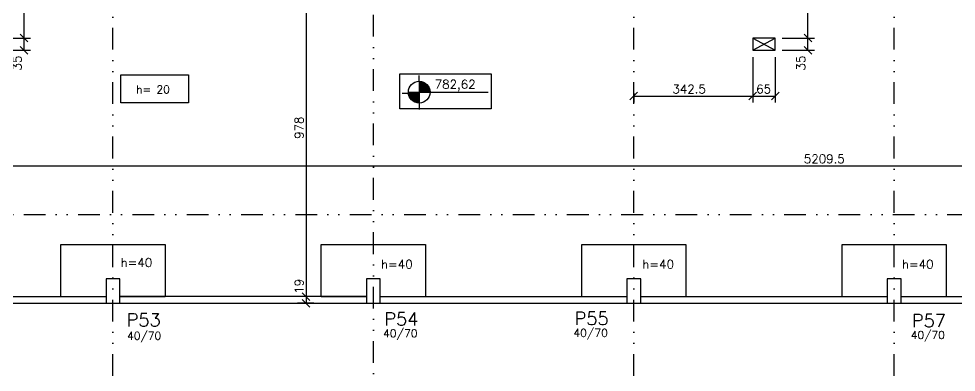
# Model space of a CAD drawing. Extents: x 567006 to 581881, y 115 to 10628.
# Drawn here: x 571972 to 574672, y 3771 to 4788 of the extents above; entities that cross this region are included whole.
import ezdxf

# ---------------------------------------------------------------- set-up
doc = ezdxf.new("R2010")
doc.units = 0
doc.header["$LTSCALE"] = 125
doc.header["$MEASUREMENT"] = 0
doc.linetypes.add('DIVIDE', pattern=[1.25, 0.5, -0.25, 0, -0.25, 0, -0.25])
for name, color, linetype in [('205', 14, 'DIVIDE'), ('216', 7, 'CONTINUOUS'), ('220', 4, 'CONTINUOUS'), ('238', 11, 'CONTINUOUS'), ('239', 4, 'CONTINUOUS'), ('250', 5, 'CONTINUOUS')]:
    doc.layers.add(name, color=color, linetype=linetype)
doc.styles.get("Standard").update_dxf_attribs({"font": 'ROMANS.SHX'})

msp = doc.modelspace()

# ---------------------------------------------------------------- linework, layer by layer
at = {"layer": '205'}
for p, q in [((572243.6, 3291.6), (572243.6, 9975.3)), ((572993.6, 3329.1), (572993.6, 9975.3)), ((573743.6, 3291.6), (573743.6, 9975.3)), ((574493.6, 3291.6), (574493.6, 9975.3)), ((568075.5, 4224.7), (577052.9, 4224.7)), ((568113, 3969.7), (577069.4, 3969.7))]:
    msp.add_line(p, q, dxfattribs=at)
at = {"layer": '216', "linetype": 'Continuous'}
for p, q in [((571998.8, 4721.7), (571976.7, 4743.8)), ((571998.8, 4721.7), (571976.7, 4743.8)), ((574151.1, 4732.7), (574151.1, 4732.7)), ((574151.1, 4732.7), (574151.1, 4732.7)), ((574256.1, 4721.7), (574234, 4743.8)), ((574256.1, 4721.7), (574234, 4743.8)), ((571998.8, 4686.7), (571976.7, 4708.8)), ((574256.1, 4686.7), (574234, 4708.8)), ((574086.1, 4697.7), (574086.1, 4697.7)), ((574086.1, 4697.7), (574086.1, 4697.7)), ((574151.1, 4697.7), (574151.1, 4697.7)), ((574151.1, 4697.7), (574151.1, 4697.7)), ((573743.6, 4594.6), (573743.6, 4594.6)), ((573732.6, 4555.1), (573754.7, 4577.2)), ((574075.1, 4555.1), (574097.2, 4577.2)), ((574075.1, 4555.1), (574097.2, 4577.2)), ((574140.1, 4555.1), (574162.2, 4577.2))]:
    msp.add_line(p, q, dxfattribs=at)
at = {"layer": '216'}
for p, q in [((573125.6, 4608.5), (573125.6, 4546)), ((573125.6, 4606.9), (573135.2, 4606.9)), ((573125.6, 4605), (573140, 4605)), ((573125.6, 4603), (573143.3, 4603)), ((573125.6, 4601), (573145.9, 4601)), ((573125.6, 4599), (573148, 4599)), ((573125.6, 4597), (573149.7, 4597)), ((573125.6, 4595), (573151.2, 4595)), ((573125.6, 4593.1), (573152.5, 4593.1)), ((573125.6, 4591.1), (573153.6, 4591.1)), ((573094.3, 4577.2), (573156.8, 4577.2)), ((573125.6, 4575.2), (573094.3, 4575.2)), ((573125.6, 4573.2), (573094.6, 4573.2)), ((573125.6, 4571.3), (573094.9, 4571.3)), ((573125.6, 4569.3), (573095.4, 4569.3)), ((573125.6, 4567.3), (573095.9, 4567.3)), ((573125.6, 4565.3), (573096.7, 4565.3)), ((573125.6, 4563.3), (573097.6, 4563.3)), ((573125.6, 4589.1), (573154.5, 4589.1)), ((573125.6, 4587.1), (573155.2, 4587.1)), ((573125.6, 4585.1), (573155.8, 4585.1)), ((573125.6, 4583.1), (573156.3, 4583.1)), ((573125.6, 4581.2), (573156.6, 4581.2)), ((573125.6, 4579.2), (573156.8, 4579.2)), ((573125.6, 4561.3), (573098.7, 4561.3)), ((573125.6, 4559.4), (573099.9, 4559.4)), ((573125.6, 4557.4), (573101.4, 4557.4)), ((573125.6, 4555.4), (573103.2, 4555.4)), ((573125.6, 4553.4), (573105.3, 4553.4)), ((573125.6, 4551.4), (573107.9, 4551.4)), ((573125.6, 4549.5), (573111.2, 4549.5)), ((573125.6, 4547.5), (573116, 4547.5)), ((572788.6, 3999.8), (572810.7, 3977.7)), ((572788.6, 3999.8), (572810.7, 3977.7)), ((572788.6, 3999.8), (572810.7, 3977.7)), ((572788.6, 3980.8), (572810.7, 3958.7)), ((572788.6, 3980.8), (572810.7, 3958.7))]:
    msp.add_line(p, q, dxfattribs=at)
msp.add_circle((573125.6, 4577.2), 31.2, dxfattribs=at)
at = {"layer": '220'}
for points in [[(572223.6, 3969.7), (572263.6, 3969.7), (572263.6, 4039.7), (572223.6, 4039.7), (572223.6, 3969.7)], [(572973.6, 3969.7), (573013.6, 3969.7), (573013.6, 4039.7), (572973.6, 4039.7), (572973.6, 3969.7)], [(573763.6, 4039.7), (573723.6, 4039.7), (573723.6, 3969.7), (573763.6, 3969.7), (573763.6, 4039.7)], [(574513.6, 4039.7), (574473.6, 4039.7), (574473.6, 3969.7), (574513.6, 3969.7), (574513.6, 4039.7)]]:
    msp.add_lwpolyline(points, dxfattribs=at)
at = {"layer": '238'}
for p, q in [((572093.6, 3988.7), (572093.6, 4138.7)), ((572093.6, 4138.7), (572393.6, 4138.7)), ((572393.6, 4138.7), (572393.6, 3988.7)), ((572843.6, 3988.7), (572843.6, 4138.7)), ((572843.6, 4138.7), (573143.6, 4138.7)), ((573143.6, 4138.7), (573143.6, 3988.7)), ((573593.6, 3988.7), (573593.6, 4138.7)), ((573593.6, 4138.7), (573893.6, 4138.7)), ((573893.6, 4138.7), (573893.6, 3988.7)), ((574343.6, 3988.7), (574343.6, 4138.7)), ((574343.6, 4138.7), (574643.6, 4138.7)), ((574643.6, 4138.7), (574643.6, 3988.7)), ((571524.1, 3988.7), (572223.6, 3988.7)), ((571544.1, 3969.7), (572223.6, 3969.7)), ((572093.6, 3988.7), (572223.6, 3988.7)), ((572973.6, 3988.7), (572263.6, 3988.7)), ((572263.6, 3988.7), (572393.6, 3988.7)), ((572263.6, 3969.7), (572973.6, 3969.7)), ((572843.6, 3988.7), (572973.6, 3988.7)), ((573013.6, 3988.7), (573723.6, 3988.7)), ((573013.6, 3988.7), (573143.6, 3988.7)), ((573013.6, 3969.7), (573723.6, 3969.7)), ((573593.6, 3988.7), (573723.6, 3988.7)), ((573763.6, 3988.7), (574473.6, 3988.7)), ((573763.6, 3988.7), (573893.6, 3988.7)), ((573763.6, 3969.7), (574473.6, 3969.7)), ((574343.6, 3988.7), (574473.6, 3988.7)), ((574513.6, 3988.7), (575223.6, 3988.7)), ((574513.6, 3988.7), (574643.6, 3988.7)), ((574513.6, 3969.7), (575223.6, 3969.7))]:
    msp.add_line(p, q, dxfattribs=at)
for points in [[(574086.1, 4697.7), (574151.1, 4697.7), (574151.1, 4732.7), (574086.1, 4732.7), (574086.1, 4697.7)], [(573069.7, 4629.8), (573332.5, 4629.8), (573332.5, 4529.5), (573069.7, 4529.5), (573069.7, 4629.8)]]:
    msp.add_lwpolyline(points, dxfattribs=at)
at = {"layer": '239'}
msp.add_lwpolyline([(572266.3, 4626.9), (572461.2, 4626.9), (572461.2, 4546.3), (572266.3, 4546.3), (572266.3, 4626.9)], dxfattribs=at)
at = {"layer": '250', "linetype": 'Continuous'}
for p, q in [((574245, 4732.7), (574245, 4974.7)), ((571987.7, 4732.7), (571987.7, 4966.7)), ((571921.1, 4732.7), (572006.5, 4732.7)), ((571921.1, 4732.7), (572006.5, 4732.7)), ((571987.7, 4697.7), (571987.7, 4732.7)), ((574171.1, 4732.7), (574263.8, 4732.7)), ((574171.1, 4732.7), (574263.8, 4732.7)), ((574245, 4697.7), (574245, 4732.7)), ((571921.1, 4697.7), (572006.5, 4697.7)), ((574086.1, 4677.7), (574086.1, 4547.4)), ((574086.1, 4677.7), (574086.1, 4547.4)), ((574151.1, 4677.7), (574151.1, 4547.4)), ((574171.1, 4697.7), (574263.8, 4697.7)), ((573743.6, 4574.6), (573743.6, 4547.4)), ((573743.6, 4566.1), (574086.1, 4566.1)), ((574086.1, 4566.1), (574151.1, 4566.1))]:
    msp.add_line(p, q, dxfattribs=at)
at = {"layer": '250'}
for p, q in [((572799.7, 4966.7), (572799.7, 3988.7)), ((574086.1, 4732.7), (574151.1, 4697.7)), ((574086.1, 4697.7), (574151.1, 4732.7)), ((573125.6, 4608.5), (573125.6, 4624.7)), ((573094.6, 4573.2), (573076.4, 4573.2)), ((573156.8, 4577.2), (573324.7, 4577.2)), ((573125.6, 4546), (573125.6, 4526.9)), ((571524.1, 4365.2), (576733.6, 4365.2)), ((572822, 3988.7), (572774.7, 3988.7)), ((572867.5, 3988.7), (572774.7, 3988.7)), ((572805.3, 3969.7), (572774.7, 3969.7)), ((572822.1, 3969.7), (572774.7, 3969.7)), ((572799.7, 3988.7), (572799.7, 3969.7))]:
    msp.add_line(p, q, dxfattribs=at)

# ---------------------------------------------------------------- texts
at = {"layer": '216', "linetype": 'Continuous'}
for p in [(571980.2, 4639.4), (574237.5, 4639.4)]:
    msp.add_text('35', height=25, rotation=90, dxfattribs=at).set_placement(p)
at = {"layer": '216'}
for s, height, p in [('h= 20', 22.5, (572310.3, 4573.8)), ('782,62', 25, (573170.3, 4587.3)), ('5209.5', 25, (574233.4, 4372.7)), ('h=40', 25, (572265.7, 4074.2)), ('h=40', 25, (573015.8, 4069.3)), ('h=40', 25, (573768.4, 4069.3)), ('h=40', 25, (574516, 4069.3)), ('40/70', 22.5, (572284.3, 3864.8)), ('40/70', 22.5, (573022.1, 3871.7)), ('40/70', 22.5, (573570.2, 3873.2)), ('40/70', 22.5, (574541.6, 3866.9))]:
    msp.add_text(s, height=height, dxfattribs=at).set_placement(p)
at = {"layer": '216', "linetype": 'Continuous'}
for s, p in [('342.5', (573854.9, 4573.6)), ('65', (574096.1, 4573.6))]:
    msp.add_text(s, height=25, dxfattribs=at).set_placement(p)
at = {"layer": '216'}
for s, p in [('978', (572792.2, 4442.7)), ('19', (572792.2, 3997.1))]:
    msp.add_text(s, height=25, rotation=90, dxfattribs=at).set_placement(p)
at = {"layer": '220'}
for s, p in [('P54', (573025.1, 3905.6)), ('P55', (573573.2, 3907.2)), ('P53', (572283, 3903.1)), ('P57', (574544.5, 3900.9))]:
    msp.add_text(s, height=37.5, dxfattribs=at).set_placement(p)

doc.saveas('drawing.dxf')
